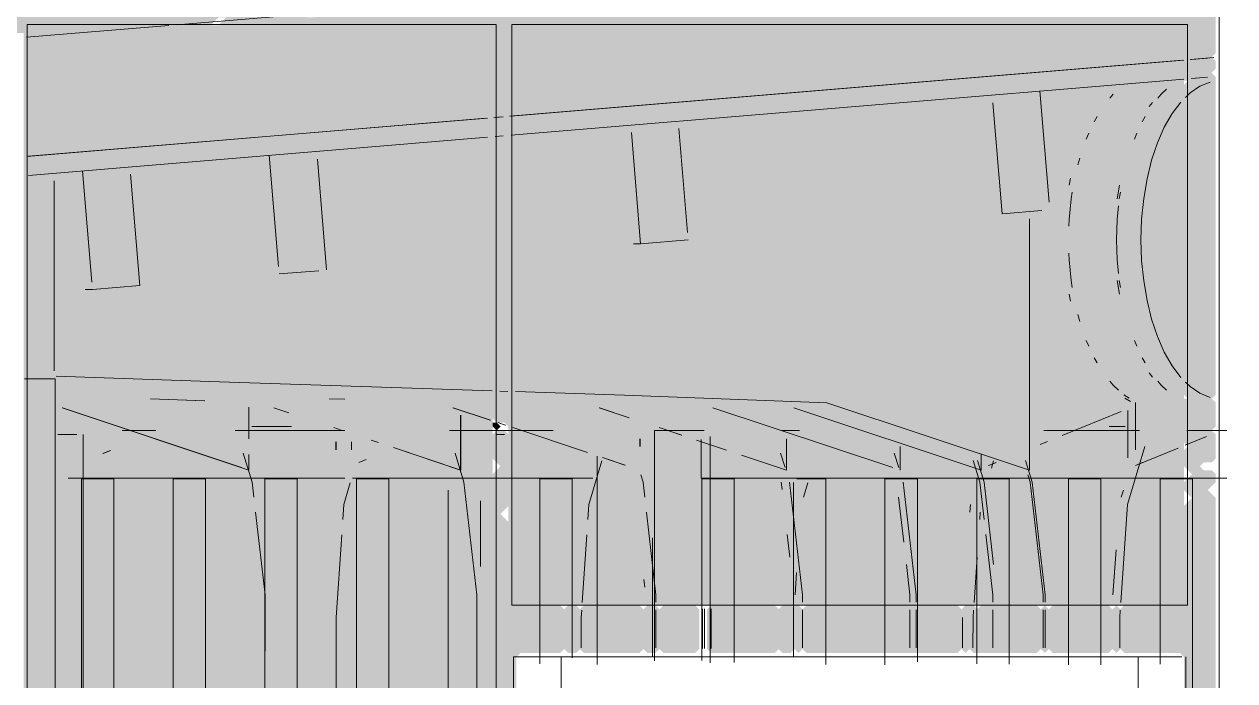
# Model space of a CAD drawing. Header units: millimetres. Extents: x 0 to 84100, y 0 to 59400.
# Drawn here: x 30241 to 31764, y 32758 to 33584 of the extents above; entities that cross this region are included whole.
import ezdxf

# ---------------------------------------------------------------- set-up
doc = ezdxf.new("R2010")
doc.units = ezdxf.units.MM
doc.layers.add('10_見えがかり', color=7, linetype='Continuous', lineweight=13)
doc.layers.add('12_見えがかり（ガラス）', color=5, linetype='Continuous', lineweight=9)

msp = doc.modelspace()

# ---------------------------------------------------------------- hatches: boundary and pattern name
at = {"layer": '10_見えがかり', "true_color": 0xbdbdbd}
for points in [[(33030.3, 33808.1), (33025.3, 33803.1), (33005.3, 33803.1), (32995.3, 33793.1), (32885.3, 33793.1), (32875.3, 33783.1), (32765.3, 33783.1), (32755.3, 33773.1), (32645.3, 33773.1), (32635.3, 33763.1), (32525.3, 33763.1), (32515.3, 33753.1), (32405.3, 33753.1), (32395.3, 33743.1), (32285.3, 33743.1), (32275.3, 33733.1), (32165.3, 33733.1), (32155.3, 33723.1), (32045.3, 33723.1), (32035.3, 33713.1), (31925.3, 33713.1), (31915.3, 33703.1), (31805.3, 33703.1), (31795.3, 33693.1), (31685.3, 33693.1), (31675.3, 33683.1), (31565.3, 33683.1), (31555.3, 33673.1), (31445.3, 33673.1), (31435.3, 33663.1), (31325.3, 33663.1), (31315.3, 33653.1), (31205.3, 33653.1), (31195.3, 33643.1), (31085.3, 33643.1), (31075.3, 33633.1), (30965.3, 33633.1), (30955.3, 33623.1), (30845.3, 33623.1), (30835.3, 33613.1), (30725.3, 33613.1), (30715.3, 33603.1), (30605.3, 33603.1), (30595.3, 33593.1), (30485.3, 33593.1), (30475.3, 33583.1), (30365.3, 33583.1), (30245.3, 33583.1), (30240.3, 33578.1), (30240.3, 33573.1), (30085.3, 33573.1), (30080.3, 33568.1), (30080.3, 33558.1), (30075.3, 33553.1), (30005.3, 33553.1), (29995.3, 33543.1), (29885.3, 33543.1), (29875.3, 33533.1), (29765.3, 33533.1), (29755.3, 33523.1), (29645.3, 33523.1), (29635.3, 33513.1), (29525.3, 33513.1), (29515.3, 33503.1), (29405.3, 33503.1), (29395.3, 33493.1), (29285.3, 33493.1), (29275.3, 33483.1), (29165.3, 33483.1), (29155.3, 33473.1), (29045.3, 33473.1), (29035.3, 33463.1), (28925.3, 33463.1), (28915.3, 33453.1), (28895.3, 33453.1), (28890.3, 33458.1), (28890.3, 33498.1), (28895.3, 33503.1), (28985.3, 33503.1), (28995.3, 33513.1), (29105.3, 33513.1), (29115.3, 33523.1), (29225.3, 33523.1), (29235.3, 33533.1), (29345.3, 33533.1), (29355.3, 33543.1), (29465.3, 33543.1), (29475.3, 33553.1), (29585.3, 33553.1), (29595.3, 33563.1), (29705.3, 33563.1), (29715.3, 33573.1), (29825.3, 33573.1), (29835.3, 33583.1), (29945.3, 33583.1), (29955.3, 33593.1), (30065.3, 33593.1), (30075.3, 33603.1), (30185.3, 33603.1), (30195.3, 33613.1), (30305.3, 33613.1), (30315.3, 33623.1), (30425.3, 33623.1), (30435.3, 33633.1), (30545.3, 33633.1), (30555.3, 33643.1), (30665.3, 33643.1), (30675.3, 33653.1), (30785.3, 33653.1), (30795.3, 33663.1), (30905.3, 33663.1), (30915.3, 33673.1), (31025.3, 33673.1), (31035.3, 33683.1), (31145.3, 33683.1), (31155.3, 33693.1), (31265.3, 33693.1), (31275.3, 33703.1), (31385.3, 33703.1), (31395.3, 33713.1), (31505.3, 33713.1), (31515.3, 33723.1), (31625.3, 33723.1), (31635.3, 33733.1), (31745.3, 33733.1), (31755.3, 33743.1), (31865.3, 33743.1), (31875.3, 33753.1), (31985.3, 33753.1), (31995.3, 33763.1), (32105.3, 33763.1), (32115.3, 33773.1), (32225.3, 33773.1), (32235.3, 33783.1), (32345.3, 33783.1), (32355.3, 33793.1), (32465.3, 33793.1), (32475.3, 33803.1), (32585.3, 33803.1), (32595.3, 33813.1), (32705.3, 33813.1), (32715.3, 33823.1), (32825.3, 33823.1), (32835.3, 33833.1), (32945.3, 33833.1), (32955.3, 33843.1), (33025.3, 33843.1), (33030.3, 33838.1)], [(31740.3, 33688.1), (31740.3, 33548.1), (31735.3, 33543.1), (31700.3, 33543.1), (31700.3, 33578.1), (31695.3, 33583.1), (30855.3, 33583.1), (30850.3, 33578.1), (30850.3, 33468.1), (30845.3, 33463.1), (30830.3, 33463.1), (30830.3, 33578.1), (30825.3, 33583.1), (30485.3, 33583.1), (30495.3, 33593.1), (30605.3, 33593.1), (30615.3, 33603.1), (30725.3, 33603.1), (30735.3, 33613.1), (30845.3, 33613.1), (30855.3, 33623.1), (30965.3, 33623.1), (30975.3, 33633.1), (31085.3, 33633.1), (31095.3, 33643.1), (31205.3, 33643.1), (31215.3, 33653.1), (31325.3, 33653.1), (31335.3, 33663.1), (31445.3, 33663.1), (31455.3, 33673.1), (31565.3, 33673.1), (31575.3, 33683.1), (31685.3, 33683.1), (31695.3, 33693.1), (31735.3, 33693.1)], [(31740.3, 33538.1), (31740.3, 33528.1), (31725.3, 33513.1), (31700.3, 33513.1), (31700.3, 33543.1), (31735.3, 33543.1)], [(30830.3, 33443.1), (30830.3, 33463.1), (30845.3, 33463.1), (30850.3, 33468.1), (30850.3, 33443.1)], [(30830.3, 33123.1), (30830.3, 33443.1), (30850.3, 33443.1), (30850.3, 33123.1)], [(30830.3, 33113.1), (30830.3, 33123.1), (30850.3, 33123.1), (30850.3, 33113.1)], [(30845.3, 33083.1), (30835.3, 33083.1), (30830.3, 33088.1), (30830.3, 33113.1), (30850.3, 33113.1), (30850.3, 33078.1)], [(31740.3, 33108.1), (31740.3, 33078.1), (31735.3, 33073.1), (31725.3, 33063.1), (31715.3, 33063.1), (31705.3, 33053.1), (31700.3, 33058.1), (31700.3, 33113.1), (31735.3, 33113.1)]]:
    msp.add_hatch(color=8, dxfattribs=at).paths.add_polyline_path(points)
at = {"layer": '10_見えがかり', "true_color": 0xe9dcc4}
for points in [[(31740.3, 33518.1), (31740.3, 33118.1), (31735.3, 33113.1), (31705.3, 33113.1), (31700.3, 33118.1), (31700.3, 33508.1), (31705.3, 33513.1), (31725.3, 33513.1), (31735.3, 33523.1)], [(30835.3, 33083.1), (30840.3, 33078.1), (30835.3, 33073.1), (30830.3, 33078.1), (30830.3, 33083.1)], [(30940.3, 32798.1), (30935.3, 32793.1), (30925.3, 32793.1), (30920.3, 32798.1), (30920.3, 32848.1), (30925.3, 32853.1), (30935.3, 32853.1), (30940.3, 32848.1)], [(31040.3, 32798.1), (31035.3, 32793.1), (31025.3, 32793.1), (31020.3, 32798.1), (31020.3, 32848.1), (31025.3, 32853.1), (31035.3, 32853.1), (31040.3, 32848.1)], [(31205.3, 32793.1), (31195.3, 32793.1), (31190.3, 32798.1), (31190.3, 32848.1), (31195.3, 32853.1), (31210.3, 32853.1), (31210.3, 32798.1)], [(31220.3, 32798.1), (31215.3, 32793.1), (31210.3, 32798.1), (31210.3, 32853.1), (31215.3, 32853.1), (31220.3, 32848.1)], [(31430.3, 32798.1), (31425.3, 32793.1), (31420.3, 32798.1), (31420.3, 32848.1), (31425.3, 32853.1), (31435.3, 32853.1), (31440.3, 32848.1), (31430.3, 32838.1)], [(31525.3, 32793.1), (31520.3, 32798.1), (31520.3, 32848.1), (31525.3, 32853.1), (31530.3, 32848.1), (31530.3, 32798.1)], [(31620.3, 32798.1), (31615.3, 32793.1), (31610.3, 32798.1), (31610.3, 32848.1), (31615.3, 32853.1), (31620.3, 32848.1)]]:
    msp.add_hatch(color=8, dxfattribs=at).paths.add_polyline_path(points)
at = {"layer": '12_見えがかり（ガラス）', "true_color": 0xdce9f2}
for points in [[(30825.3, 33583.1), (30830.3, 33578.1), (30830.3, 30698.1), (30825.3, 30693.1), (30245.3, 30693.1), (30240.3, 30698.1), (30240.3, 33578.1), (30245.3, 33583.1)], [(31695.3, 33583.1), (31700.3, 33578.1), (31700.3, 32858.1), (31695.3, 32853.1), (30855.3, 32853.1), (30850.3, 32858.1), (30850.3, 33578.1), (30855.3, 33583.1)], [(30850.3, 32978.1), (30840.3, 32968.1), (30850.3, 32958.1), (30850.3, 32858.1), (30855.3, 32853.1), (30915.3, 32853.1), (30920.3, 32848.1), (30920.3, 32798.1), (30915.3, 32793.1), (30865.3, 32793.1), (30860.3, 32788.1), (30860.3, 30718.1), (30850.3, 30708.1), (30855.3, 30703.1), (30885.3, 30703.1), (30890.3, 30698.1), (30885.3, 30693.1), (30835.3, 30693.1), (30830.3, 30698.1), (30830.3, 33018.1), (30840.3, 33028.1), (30830.3, 33038.1), (30830.3, 33068.1), (30835.3, 33073.1), (30845.3, 33073.1), (30850.3, 33068.1)], [(31740.3, 33038.1), (31735.3, 33033.1), (31725.3, 33033.1), (31720.3, 33028.1), (31725.3, 33023.1), (31735.3, 33023.1), (31740.3, 33018.1), (31740.3, 33008.1), (31730.3, 32998.1), (31740.3, 32988.1), (31740.3, 31998.1), (31735.3, 31993.1), (31705.3, 31993.1), (31700.3, 31998.1), (31700.3, 32788.1), (31695.3, 32793.1), (31625.3, 32793.1), (31620.3, 32798.1), (31620.3, 32848.1), (31625.3, 32853.1), (31695.3, 32853.1), (31700.3, 32858.1), (31700.3, 32978.1), (31710.3, 32988.1), (31700.3, 32998.1), (31700.3, 33008.1), (31710.3, 33018.1), (31700.3, 33028.1), (31700.3, 33048.1), (31715.3, 33063.1), (31725.3, 33063.1), (31735.3, 33073.1), (31740.3, 33068.1)], [(31020.3, 32798.1), (31015.3, 32793.1), (30945.3, 32793.1), (30940.3, 32798.1), (30940.3, 32848.1), (30945.3, 32853.1), (31015.3, 32853.1), (31020.3, 32848.1)], [(31090.3, 32798.1), (31085.3, 32793.1), (31045.3, 32793.1), (31040.3, 32798.1), (31040.3, 32848.1), (31045.3, 32853.1), (31085.3, 32853.1), (31090.3, 32848.1)], [(31190.3, 32798.1), (31185.3, 32793.1), (31105.3, 32793.1), (31100.3, 32798.1), (31100.3, 32848.1), (31105.3, 32853.1), (31185.3, 32853.1), (31190.3, 32848.1)], [(31420.3, 32798.1), (31415.3, 32793.1), (31225.3, 32793.1), (31220.3, 32798.1), (31220.3, 32848.1), (31225.3, 32853.1), (31415.3, 32853.1), (31420.3, 32848.1)], [(31520.3, 32798.1), (31515.3, 32793.1), (31435.3, 32793.1), (31430.3, 32798.1), (31430.3, 32838.1), (31445.3, 32853.1), (31515.3, 32853.1), (31520.3, 32848.1)], [(31610.3, 32798.1), (31605.3, 32793.1), (31535.3, 32793.1), (31530.3, 32798.1), (31530.3, 32848.1), (31535.3, 32853.1), (31605.3, 32853.1), (31610.3, 32848.1)]]:
    msp.add_hatch(color=8, dxfattribs=at).paths.add_polyline_path(points)

# ---------------------------------------------------------------- linework, layer by layer
at = {"layer": '10_見えがかり'}
for points in [[(31737.4, 33692.4), (30432.9, 33583.7)], [(30432.9, 33583.7), (31737.5, 33692.4)], [(31744.6, 30693.1), (31744.6, 33693.1)], [(30422.9, 33582.9), (30243.7, 33567.9)], [(30243.7, 33567.9), (30423, 33582.9)], [(31698, 33539.1), (30851.6, 33468.6)], [(30851.7, 33468.6), (31698.1, 33539.1)], [(31700, 33539.3), (30853.6, 33468.8)], [(30853.6, 33468.8), (31700.1, 33539.3)], [(31737.9, 33542.4), (31708, 33540)], [(31708.1, 33540), (31737.9, 33542.4)], [(31729.9, 33541.8), (31710, 33540.1)], [(31710.1, 33540.1), (31730, 33541.8)], [(31700, 33515.3), (30853.6, 33444.8)], [(30853.6, 33444.8), (31700.1, 33515.3)], [(31729.9, 33517.8), (31710, 33516.1)], [(31710.1, 33516.1), (31730, 33517.8)], [(31530.6, 33360.2), (31519, 33500.4)], [(31671.8, 33496.3), (31678.4, 33502.4)], [(31708, 33497.9), (31720.4, 33506.3)], [(31720.4, 33506.3), (31733.2, 33511.4)], [(31471.6, 33345.9), (31460, 33485.4)], [(31607, 33491.1), (31611.2, 33496.3)], [(31656.6, 33480.6), (31660.8, 33485.9)], [(31667.6, 33491.1), (31671.8, 33496.3)], [(31685.4, 33471.8), (31696.2, 33486.3)], [(31702.1, 33492.1), (31708, 33497.9)], [(31675.5, 33454.6), (31685.4, 33471.8)], [(30821.7, 33466.1), (30244.1, 33418)], [(30244.2, 33418), (30821.8, 33466.1)], [(30823.7, 33466.3), (30246.1, 33418.1)], [(30246.2, 33418.1), (30823.8, 33466.3)], [(30841.6, 33467.8), (30831.7, 33466.9)], [(30831.7, 33466.9), (30841.7, 33467.8)], [(30843.6, 33467.9), (30833.7, 33467.1)], [(30833.7, 33467.1), (30843.7, 33467.9)], [(31587.2, 33461.6), (31591, 33468)], [(31647.8, 33461.6), (31651.6, 33468)], [(31666.9, 33434.9), (31675.5, 33454.6)], [(30823.7, 33442.3), (30246.1, 33394.1)], [(30246.2, 33394.1), (30823.8, 33442.3)], [(30843.6, 33443.9), (30833.7, 33443.1)], [(30833.7, 33443.1), (30843.7, 33443.9)], [(31016.6, 33308), (31005, 33448.1)], [(31075.6, 33322.3), (31064.7, 33453.1)], [(31577.3, 33439.8), (31580.6, 33447.1)], [(31637.9, 33439.8), (31641.2, 33447.1)], [(31659.6, 33413.1), (31666.9, 33434.9)], [(30560.9, 33279.4), (30549.2, 33419.6)], [(30621.4, 33275.1), (30609.8, 33414.6)], [(31566.9, 33407.4), (31569.1, 33415.8)], [(31653.9, 33389.7), (31659.6, 33413.1)], [(30325.9, 33259.8), (30314.2, 33400)], [(30386.4, 33255.5), (30374.7, 33395.6)], [(30278.7, 33148.1), (30278.7, 33387.4)], [(31556, 33381.8), (31557.5, 33390.4)], [(31616.3, 33364.4), (31619.2, 33381.8)], [(31649.7, 33364.9), (31653.9, 33389.7)], [(31555.8, 33338.4), (31558.3, 33364.4)], [(31558.3, 33364.4), (31559.8, 33373.1)], [(31618.9, 33364.4), (31620.4, 33373.1)], [(31647.1, 33339.2), (31649.7, 33364.9)], [(31471.6, 33345.9), (31521.5, 33350.1)], [(31616.4, 33338.4), (31618.1, 33355.7)], [(31505.9, 33023.3), (31505.9, 33339.6)], [(31505.9, 33023.3), (31505.9, 33339.6)], [(31555.5, 33330), (31555.8, 33338.4)], [(31615.6, 33313.1), (31616.4, 33338.4)], [(31646.2, 33313.1), (31647.1, 33339.2)], [(31007.6, 33308), (31016.6, 33308)], [(31016.6, 33308), (31076.4, 33313)], [(31616.4, 33287.9), (31615.6, 33313.1)], [(31646.2, 33313.1), (31647.1, 33287)], [(31555.8, 33287.9), (31555.5, 33296.3)], [(31558.3, 33261.9), (31555.8, 33287.9)], [(31618.1, 33270.5), (31616.4, 33287.9)], [(31649.7, 33261.4), (31647.1, 33287)], [(30561.6, 33270.1), (30611.5, 33274.2)], [(31559.8, 33253.2), (31558.3, 33261.9)], [(31619.2, 33244.5), (31616.3, 33261.9)], [(31620.4, 33253.2), (31618.9, 33261.9)], [(31653.9, 33236.6), (31649.7, 33261.4)], [(30317.6, 33250.5), (30326.6, 33250.5)], [(30326.6, 33250.5), (30386.4, 33255.5)], [(31557.5, 33235.8), (31556, 33244.5)], [(31659.6, 33213.1), (31653.9, 33236.6)], [(31569.1, 33210.4), (31566.9, 33218.9)], [(31666.9, 33191.4), (31659.6, 33213.1)], [(31580.6, 33179.2), (31577.3, 33186.5)], [(31641.2, 33179.2), (31637.9, 33186.5)], [(31675.5, 33171.7), (31666.9, 33191.4)], [(31685.4, 33154.5), (31675.5, 33171.7)], [(31591, 33158.3), (31587.2, 33164.6)], [(31651.6, 33158.3), (31647.8, 33164.6)], [(31696.2, 33139.9), (31685.4, 33154.5)], [(30280, 33138.1), (30241.4, 33138.1)], [(30280, 30702.8), (30280, 33138.1)], [(30486.8, 33134.4), (30281, 33141.3)], [(30486.8, 33134.4), (30281, 33141.3)], [(30741.6, 33125.9), (30486.8, 33134.4)], [(30741.6, 33125.9), (30486.8, 33134.4)], [(31611.2, 33130), (31607, 33135.2)], [(31660.8, 33140.4), (31656.6, 33145.6)], [(31671.8, 33130), (31667.6, 33135.2)], [(30829.8, 33123), (30741.6, 33125.9)], [(30829.7, 33123), (30741.6, 33125.9)], [(30849.3, 33122.3), (30839.5, 33122.6)], [(30849.4, 33122.3), (30839.6, 33122.6)], [(30996.3, 33117.4), (30859.1, 33122)], [(30996.4, 33117.4), (30859.2, 33122)], [(31617.8, 33123.9), (31611.2, 33130)], [(31678.4, 33123.9), (31671.8, 33130)], [(31708, 33128.4), (31702.1, 33134.1)], [(31720.4, 33120), (31708, 33128.4)], [(31733.2, 33114.8), (31720.4, 33120)], [(30467.9, 33110.6), (30399.6, 33113.1)], [(30468.1, 33110.6), (30399.8, 33113.1)], [(30644.3, 33112.4), (30624.7, 33113.1)], [(30644.4, 33112.4), (30624.8, 33113.1)], [(31251.1, 33108.1), (30996.3, 33117.4)], [(31251.1, 33108.1), (30996.4, 33117.4)], [(31505.9, 33023.3), (31251.1, 33108.1)], [(31505.9, 33023.3), (31251.1, 33108.1)], [(31631.3, 33113.7), (31624.5, 33117.9)], [(31632.9, 33109.5), (31626, 33113.7)], [(31639.3, 33048.8), (31639.3, 33108.2)], [(31639.4, 33048.8), (31639.4, 33108.2)], [(30523.4, 33023.3), (30288.7, 33101.8)], [(30514.2, 33026.4), (30288.9, 33101.8)], [(30523.4, 33062.8), (30523.4, 33102.4)], [(30523.6, 33062.8), (30523.6, 33102.4)], [(30573.9, 33095.5), (30555.1, 33101.8)], [(30574, 33095.5), (30555.2, 33101.8)], [(30827.4, 33086.1), (30780.4, 33101.8)], [(30827.6, 33086.1), (30780.5, 33101.8)], [(30790.1, 33023.3), (30790.1, 33092.5)], [(30790.3, 33023.3), (30790.3, 33092.5)], [(31002.2, 33089.2), (30964.5, 33101.8)], [(31002.3, 33089.2), (30964.7, 33101.8)], [(31333.9, 33026.4), (31107.6, 33101.8)], [(31333.8, 33026.4), (31107.6, 33101.8)], [(31445.3, 33023.3), (31209.4, 33101.8)], [(31445.2, 33023.3), (31209.4, 33101.8)], [(31621.1, 33097.1), (31547, 33066.8)], [(31621.2, 33097.1), (31547.2, 33066.8)], [(31629.5, 33038.9), (31629.5, 33098.3)], [(31629.6, 33038.9), (31629.6, 33098.3)], [(30577.3, 33078.1), (30527.4, 33078.1)], [(30639.7, 33073.5), (30630.3, 33076.7)], [(30639.8, 33073.5), (30630.4, 33076.7)], [(30846.3, 33079.8), (30836.8, 33083)], [(30846.4, 33079.8), (30837, 33083)], [(30949.8, 33045.3), (30855.7, 33076.7)], [(30949.9, 33045.3), (30855.8, 33076.7)], [(31068.2, 33067.2), (31039.9, 33076.7)], [(31068.3, 33067.2), (31040, 33076.7)], [(31626.4, 33078.1), (31606.4, 33078.1)], [(30307, 33068.1), (30283, 33068.1)], [(30315, 30693.1), (30315, 33068.1)], [(30364.1, 33073.1), (30406.5, 33073.1)], [(30506.2, 33073.1), (30644.4, 33073.1)], [(30633.1, 33048.8), (30633.1, 33058.7)], [(30633.3, 33048.8), (30633.3, 33058.7)], [(30652.7, 33048.8), (30652.7, 33058.7)], [(30652.9, 33048.8), (30652.9, 33058.7)], [(30686.7, 33057.8), (30677.3, 33061)], [(30686.9, 33057.8), (30677.5, 33061)], [(30776.2, 33073.1), (30906.5, 33073.1)], [(31015.7, 33052.9), (31015.7, 33062.8)], [(31015.8, 33052.9), (31015.8, 33062.8)], [(31034.1, 32783.1), (31034.1, 33073.1), (31096.5, 33073.1)], [(31124.7, 33048.4), (31087, 33061)], [(31124.8, 33048.4), (31087.1, 33061)], [(31754.4, 33013.1), (31092.8, 33013.1), (31092.8, 33061.8)], [(31103.9, 33065.7), (31103.9, 32780.9)], [(31194.1, 33073.1), (31216.5, 33073.1)], [(31200.1, 33023.3), (31200.1, 33062.8)], [(31200.2, 33023.3), (31200.2, 33062.8)], [(31528.5, 33059.3), (31519.3, 33055.5)], [(31528.7, 33059.3), (31519.4, 33055.5)], [(31524.1, 33073.1), (31644.4, 33073.1)], [(31728.6, 33065.5), (31701.8, 33054.6)], [(31728.8, 33065.5), (31702, 33054.6)], [(31704.1, 33073.1), (31754.4, 33073.1)], [(30349.1, 33047.9), (30339.9, 33044.2)], [(30349.3, 33047.9), (30340.1, 33044.2)], [(30516.5, 33044.6), (30527.7, 33008.2)], [(30523.4, 33023.3), (30523.4, 33043)], [(30523.6, 33023.3), (30523.6, 33043)], [(30790.1, 33023.3), (30705.5, 33051.5)], [(30790.3, 33023.3), (30705.7, 33051.5)], [(30783, 33044.6), (30794.2, 33008.2)], [(31192.7, 33044.6), (31198.4, 33026.4)], [(31335.8, 33044.6), (31341.4, 33026.4)], [(31343.3, 33023.3), (31343.3, 33052.9)], [(31343.3, 33023.3), (31343.3, 33052.9)], [(31445.2, 33023.3), (31445.2, 33043)], [(31445.3, 33023.3), (31445.3, 33043)], [(31629.3, 32980), (31650.9, 33053)], [(31693, 33050.9), (31639.4, 33029)], [(31692.9, 33050.9), (31666.1, 33040)], [(30671.1, 33036.6), (30661.9, 33032.8)], [(30671.3, 33036.6), (30662.1, 33032.8)], [(30951.5, 32980), (30967.7, 33034.8)], [(30961.7, 32778.6), (30961.7, 33040.7)], [(30996.8, 33029.5), (30968.6, 33039)], [(30997, 33029.5), (30968.7, 33039)], [(31200.1, 33023.3), (31143.5, 33042.1)], [(31200.2, 33023.3), (31143.7, 33042.1)], [(31435.2, 33035.5), (31443.6, 33008.2)], [(31440.4, 33035.5), (31448.9, 33008.2)], [(31463.8, 33032.8), (31454.5, 33029)], [(31463.9, 33032.8), (31454.6, 33029)], [(31458.1, 33025.6), (31460.8, 33034.8)], [(31501, 33035.5), (31509.4, 33008.2)], [(31648.3, 33032.7), (31639.3, 33029)], [(30644.4, 33013.1), (30296.2, 33013.1)], [(30956.5, 33013.1), (30654.1, 33013.1)], [(31016.9, 33017.3), (31019.7, 33008.2)], [(31504, 33017.3), (31506.8, 33008.2)], [(30312.8, 30688.4), (30312.8, 33012.1), (30353.7, 33012.1)], [(30353.7, 33012.1), (30353.7, 30680.7)], [(30428.2, 30680), (30428.2, 33012.1), (30469, 33012.1)], [(30469, 33012.1), (30469, 30678.6)], [(30527.7, 33008.2), (30529.8, 32989.3)], [(30543.5, 30678.3), (30543.5, 33012.1), (30584.4, 33012.1)], [(30584.4, 33012.1), (30584.4, 30681.2)], [(30643.2, 32980), (30651.2, 33007.4)], [(30658.9, 30679.6), (30658.9, 33012.1), (30699.8, 33012.1)], [(30699.8, 33012.1), (30699.8, 30678.8)], [(30774.2, 30678.2), (30774.2, 32998.1)], [(30794.2, 33008.2), (30810.5, 32866.5)], [(30889.6, 32779.3), (30889.6, 33012.1), (30930.5, 33012.1)], [(30930.5, 33012.1), (30930.5, 32787.1)], [(31019.7, 33008.2), (31021.9, 32989.3)], [(31093.4, 32783.8), (31093.4, 33012.1), (31134.4, 33012.1)], [(31134.4, 33012.1), (31134.4, 32781.2)], [(31193.5, 33008.2), (31194.5, 32998.7)], [(31204, 33008.2), (31220.2, 32866.5)], [(31208.8, 32968.6), (31208.8, 33007.7)], [(31213.1, 33012.1), (31249.8, 33012.1)], [(31221.4, 32989.1), (31226.8, 33007.4)], [(31249.8, 33012.1), (31249.8, 32778.8)], [(31324.1, 32778.2), (31324.1, 33012.1), (31365.1, 33012.1)], [(31347, 33008.2), (31363.3, 32866.5)], [(31365.1, 33012.1), (31365.1, 32781.8)], [(31439.5, 32779.3), (31439.5, 33012.1), (31480.5, 33012.1)], [(31443.6, 33008.2), (31449, 32961)], [(31448.9, 33008.2), (31460.8, 32904.3)], [(31480.5, 33012.1), (31480.5, 32779.1)], [(31506.8, 33008.2), (31523, 32866.5)], [(31509.4, 33008.2), (31525.7, 32866.5)], [(31554.9, 32778.2), (31554.9, 33012.1), (31595.8, 33012.1)], [(31595.8, 33012.1), (31595.8, 32778.2)], [(31621.5, 32989.1), (31624.2, 32998.2)], [(31670.2, 32779), (31670.2, 33012.1), (31711.2, 33012.1)], [(31711.2, 33012.1), (31711.2, 31979.3)], [(30815.1, 32984.5), (30815.1, 32901.8)], [(31341.3, 32989.3), (31347.8, 32932.6)], [(30532, 32970.4), (30543.9, 32866.5)], [(30641.9, 32961), (30643.2, 32980)], [(30950.2, 32961), (30951.5, 32980)], [(31024, 32970.4), (31035.9, 32866.5)], [(31208.8, 32788.6), (31208.8, 32967.7)], [(31430.8, 32970.5), (31431.5, 32980)], [(31443.3, 32961), (31444, 32970.5)], [(31620.8, 32856.6), (31629.3, 32980)], [(30633.4, 32837.6), (30640.6, 32942)], [(30943.1, 32856.6), (30948.9, 32942)], [(31031.4, 32938.2), (31031.4, 32788)], [(31201, 32942.1), (31204.3, 32913.7)], [(31451.2, 32942.1), (31459.9, 32866.5)], [(31611, 32866.1), (31614.9, 32923)], [(31436.2, 32856.6), (31440.1, 32913.5)], [(31210.9, 32866.1), (31212.8, 32894.6)], [(31351.1, 32904.3), (31355.4, 32866.5)], [(31020.6, 32885.4), (31021.7, 32876)], [(30543.9, 32866.5), (30543.8, 32723.5)], [(30810.5, 32866.5), (30810.4, 32723.5)], [(31035.9, 32866.5), (31035.9, 32857)], [(31220.2, 32866.5), (31220.2, 32857)], [(31355.4, 32866.5), (31355.4, 32857)], [(31363.3, 32866.5), (31363.3, 32857)], [(31459.9, 32866.5), (31459.9, 32857)], [(31523, 32866.5), (31523, 32857)], [(31525.7, 32866.5), (31525.7, 32857)], [(30941.7, 32837.6), (30942.4, 32847.1)], [(31035.9, 32847.5), (31035.9, 32799.8)], [(31220.2, 32847.5), (31220.2, 32799.8)], [(31355.4, 32847.5), (31355.4, 32799.8)], [(31363.3, 32847.5), (31363.3, 32799.8)], [(31434.9, 32837.6), (31435.5, 32847.1)], [(31459.8, 32847.5), (31459.8, 32799.8)], [(31523, 32847.5), (31523, 32799.8)], [(31525.7, 32847.5), (31525.6, 32799.8)], [(31619.5, 32837.6), (31620.2, 32847.1)], [(30633.4, 32694.7), (30633.4, 32837.6)], [(30941.7, 32799.5), (30941.7, 32837.6)], [(31421.7, 32799.5), (31421.7, 32837.6)], [(31434.8, 32799.5), (31434.9, 32837.6)], [(31619.5, 32799.5), (31619.5, 32837.6)], [(30856.7, 30703.1), (30856.7, 32788.1)], [(30856.7, 32788.1), (30861.7, 32788.1)], [(30861.7, 32788.1), (30866.7, 32788.1)], [(30866.7, 32788.1), (30871.7, 32788.1)], [(30871.7, 32788.1), (30876.7, 32788.1)], [(30876.7, 32788.1), (30881.7, 32788.1)], [(30881.7, 32788.1), (30886.7, 32788.1)], [(30886.7, 32788.1), (30891.7, 32788.1)], [(30891.7, 32788.1), (30896.7, 32788.1)], [(30896.7, 32788.1), (30901.7, 32788.1)], [(30901.7, 32788.1), (30906.7, 32788.1)], [(30906.7, 32788.1), (30911.7, 32788.1)], [(30911.7, 32788.1), (30916.7, 32788.1)], [(30916.7, 32728.1), (30916.7, 32788.1)], [(30916.7, 32788.1), (30977.2, 32788.1)], [(30916.7, 30703.1), (30916.7, 32788.1)], [(30977.2, 32788.1), (31037.7, 32788.1)], [(31037.7, 32788.1), (31098.2, 32788.1)], [(31098.2, 32788.1), (31158.7, 32788.1)], [(31158.7, 32788.1), (31219.2, 32788.1)], [(31219.2, 32788.1), (31279.7, 32788.1)], [(31279.7, 32788.1), (31340.2, 32788.1)], [(31340.2, 32788.1), (31400.7, 32788.1)], [(31400.7, 32788.1), (31461.2, 32788.1)], [(31461.2, 32788.1), (31521.7, 32788.1)], [(31521.7, 32788.1), (31582.2, 32788.1)], [(31582.2, 32788.1), (31642.7, 32788.1)], [(31642.7, 30703.1), (31642.7, 32788.1)], [(31642.7, 32788.1), (31647.7, 32788.1)], [(31642.7, 32728.1), (31642.7, 32788.1)], [(31647.7, 32788.1), (31652.7, 32788.1)], [(31652.7, 32788.1), (31657.7, 32788.1)], [(31657.7, 32788.1), (31662.7, 32788.1)], [(31662.7, 32788.1), (31667.7, 32788.1)], [(31667.7, 32788.1), (31672.7, 32788.1)], [(31672.7, 32788.1), (31677.7, 32788.1)], [(31677.7, 32788.1), (31682.7, 32788.1)], [(31682.7, 32788.1), (31687.7, 32788.1)], [(31687.7, 32788.1), (31692.7, 32788.1)], [(31692.7, 32788.1), (31697.7, 32788.1)], [(31702.7, 30703.1), (31702.7, 32788.1)]]:
    msp.add_lwpolyline(points, dxfattribs=at)
at = {"layer": '12_見えがかり（ガラス）'}
for points in [[(30293.9, 33584.1), (30244.7, 33584.1)], [(30244.7, 30693.1), (30244.7, 33584.1)], [(30244.7, 30693.1), (30244.7, 33584.1)], [(30244.7, 33584.1), (30293.9, 33584.1)], [(30343.1, 33584.1), (30293.9, 33584.1)], [(30293.9, 33584.1), (30343.1, 33584.1)], [(30392.2, 33584.1), (30343.1, 33584.1)], [(30343.1, 33584.1), (30392.2, 33584.1)], [(30441.4, 33584.1), (30392.2, 33584.1)], [(30392.2, 33584.1), (30441.4, 33584.1)], [(30490.6, 33584.1), (30441.4, 33584.1)], [(30441.4, 33584.1), (30490.6, 33584.1)], [(30539.7, 33584.1), (30490.6, 33584.1)], [(30490.6, 33584.1), (30539.7, 33584.1)], [(30588.9, 33584.1), (30539.7, 33584.1)], [(30539.7, 33584.1), (30588.9, 33584.1)], [(30638.1, 33584.1), (30588.9, 33584.1)], [(30588.9, 33584.1), (30638, 33584.1)], [(30638, 33584.1), (30687.2, 33584.1)], [(30687.2, 33584.1), (30638.1, 33584.1)], [(30736.4, 33584.1), (30687.2, 33584.1)], [(30687.2, 33584.1), (30736.4, 33584.1)], [(30785.6, 33584.1), (30736.4, 33584.1)], [(30736.4, 33584.1), (30785.5, 33584.1)], [(30785.5, 33584.1), (30834.7, 33584.1)], [(30785.6, 33584.1), (30834.7, 33584.1)], [(30834.7, 30693.1), (30834.7, 33584.1)], [(30834.7, 30693.1), (30834.7, 33584.1)], [(30925.6, 33584.1), (30854.7, 33584.1)], [(30854.7, 32853.1), (30854.7, 33584.1)], [(30854.7, 32853.1), (30854.7, 33584.1)], [(30854.7, 33584.1), (30925.5, 33584.1)], [(30925.5, 33584.1), (30996.4, 33584.1)], [(30996.4, 33584.1), (30925.6, 33584.1)], [(31067.2, 33584.1), (30996.4, 33584.1)], [(30996.4, 33584.1), (31067.2, 33584.1)], [(31138.1, 33584.1), (31067.2, 33584.1)], [(31067.2, 33584.1), (31138, 33584.1)], [(31138, 33584.1), (31208.9, 33584.1)], [(31208.9, 33584.1), (31138.1, 33584.1)], [(31279.7, 33584.1), (31208.9, 33584.1)], [(31208.9, 33584.1), (31279.7, 33584.1)], [(31350.6, 33584.1), (31279.7, 33584.1)], [(31279.7, 33584.1), (31350.5, 33584.1)], [(31350.5, 33584.1), (31421.4, 33584.1)], [(31421.4, 33584.1), (31350.6, 33584.1)], [(31492.2, 33584.1), (31421.4, 33584.1)], [(31421.4, 33584.1), (31492.2, 33584.1)], [(31563.1, 33584.1), (31492.2, 33584.1)], [(31492.2, 33584.1), (31563, 33584.1)], [(31563, 33584.1), (31633.9, 33584.1)], [(31633.9, 33584.1), (31563.1, 33584.1)], [(31633.9, 33584.1), (31704.7, 33584.1)], [(31633.9, 33584.1), (31704.7, 33584.1)], [(31704.7, 32853.1), (31704.7, 33584.1)], [(31704.7, 32853.1), (31704.7, 33584.1)], [(30835.4, 33068.1), (30845.4, 33068.1)], [(30925.6, 32853.1), (30854.7, 32853.1)], [(30854.7, 32853.1), (30925.5, 32853.1)], [(30925.5, 32853.1), (30996.4, 32853.1)], [(30996.4, 32853.1), (30925.6, 32853.1)], [(31067.2, 32853.1), (30996.4, 32853.1)], [(30996.4, 32853.1), (31067.2, 32853.1)], [(31138.1, 32853.1), (31067.2, 32853.1)], [(31067.2, 32853.1), (31138, 32853.1)], [(31094.4, 32798.7), (31094.4, 32848.6)], [(31097.1, 32798.7), (31097.1, 32848.6)], [(31105.2, 32848.6), (31105.2, 32798.7)], [(31138, 32853.1), (31208.9, 32853.1)], [(31208.9, 32853.1), (31138.1, 32853.1)], [(31279.7, 32853.1), (31208.9, 32853.1)], [(31208.9, 32853.1), (31279.7, 32853.1)], [(31350.6, 32853.1), (31279.7, 32853.1)], [(31279.7, 32853.1), (31350.5, 32853.1)], [(31350.5, 32853.1), (31421.4, 32853.1)], [(31421.4, 32853.1), (31350.6, 32853.1)], [(31492.2, 32853.1), (31421.4, 32853.1)], [(31421.4, 32853.1), (31492.2, 32853.1)], [(31563.1, 32853.1), (31492.2, 32853.1)], [(31492.2, 32853.1), (31563, 32853.1)], [(31563, 32853.1), (31633.9, 32853.1)], [(31633.9, 32853.1), (31563.1, 32853.1)], [(31704.7, 32853.1), (31633.9, 32853.1)], [(31633.9, 32853.1), (31704.7, 32853.1)]]:
    msp.add_lwpolyline(points, dxfattribs=at)

doc.saveas('drawing.dxf')
